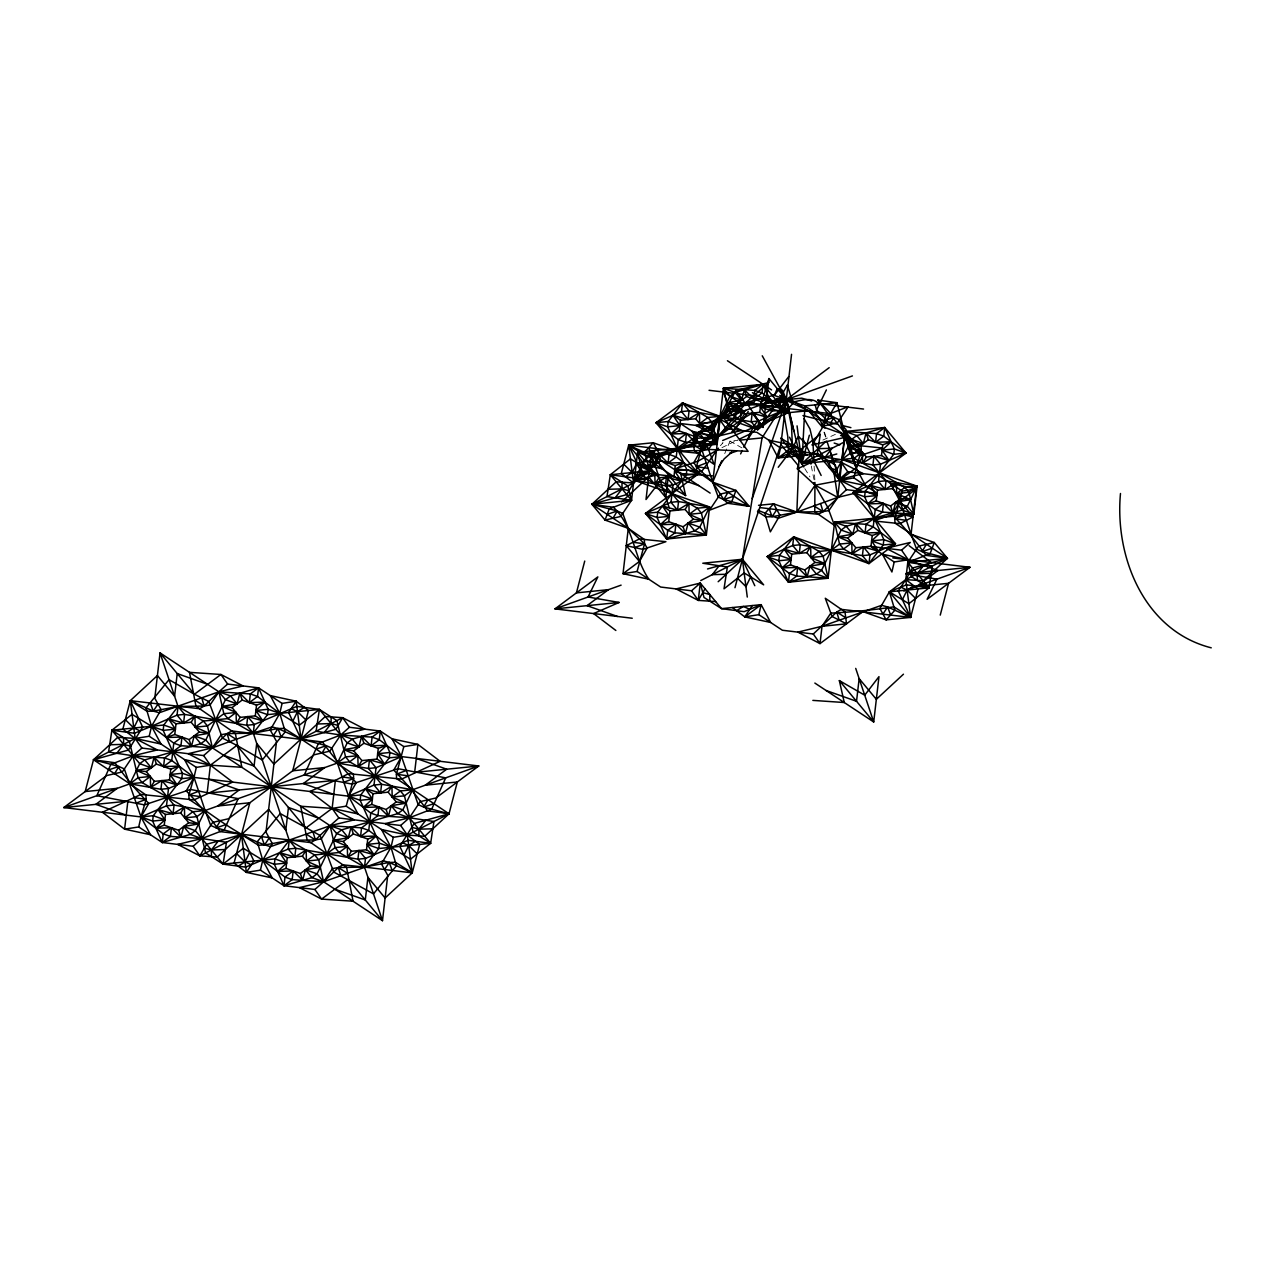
<?xml version="1.0" encoding="UTF-8"?>
<svg xmlns="http://www.w3.org/2000/svg" width="1275" height="1275" viewBox="0 0 1275 1275"><rect width="100%" height="100%" fill="white"/><g stroke="black" fill="none" stroke-linecap="round" stroke-linejoin="round"><path stroke-width="0.75" stroke-dasharray="5 3.75" d="M724.726 453.629L729.985 441.134L737.524 440.369M720.439 445.708L723.005 442.696L720.12 446.107M721.937 447.637L737.954 439.843M822.885 440.066L837.101 433.564M729.985 441.134L743.166 448.561M804.812 468.61L809.944 476.898M823.937 432.145L825.754 437.676M824.495 432.257L826.582 438.887M811.314 466.06L813.96 479.448M814.135 466.14L814.9 481.376"/><path stroke-width="1.5" d="M1120.486 493.489C1114.541 557.095 1144.233 630.822 1211.25 647.827M757.956 510.287L778.133 518.335L796.859 512.072L798.995 457.422M788.54 453.836L787.775 436.448L784.284 416.335M803.776 466.953L792.476 448.72L791.568 426.344L786.293 399.665L768.937 378.548L760.872 404.86L720.008 419.539L695.831 425.388L718 436.863L744.855 417.228L748.202 411.443M771.55 394.501L804.923 405.912L801.927 463.67L841.564 459.685L816.988 455.956L820.319 434.122L800.174 449.995L780.683 438.09L801.927 463.67L836.814 453.98M760.043 507.593L796.859 512.072L823.028 511.626L828.925 510.542L837.723 497.393L845.006 434.727L836.99 402.709L817.897 400.079L829.133 415.634M788.747 376.571L774.499 395.123L746.353 402.438L730.081 409.801L723.26 391.521L742.974 405.163L768.65 382.612L768.937 378.548L762.992 427.444L753.939 415.108M155.837 828.224L164.252 825.196L165.495 814.486L158.004 809.529L164.873 819.841L155.837 828.224L171.44 827.746L180.907 837.117L183.68 826.519L198.581 823.937L184.684 817.865L184.429 806.884L173.065 813.737L158.004 809.529M177.018 784.81L169.511 779.854L170.754 769.144L179.185 766.116L170.133 774.499L177.018 784.81L161.941 780.603L150.593 787.456L150.322 776.475L136.425 770.403L151.327 767.821L154.1 757.222L163.567 766.594L179.185 766.116M166.356 737.524L174.787 734.496L176.014 723.802L168.523 718.845L175.408 729.141L166.356 737.524L181.958 737.046L191.441 746.433L194.214 735.818L209.116 733.237L195.218 727.164L194.947 716.199L183.584 723.037L168.523 718.845M333.763 794.373L303.322 783.567L324.758 767.566L292.708 770.785L308.454 710.526L296.151 701.186L282.078 703.402L258.538 687.831L227.635 684.069L218.902 691.799L210.104 704.947L204.191 706.031L178.038 706.477L177.034 715.132L183.584 723.037L184.588 714.383L178.038 706.477L160.044 652.88L218.902 691.799L230.536 695.927L237.102 703.832L222.201 706.414L236.082 712.486L236.353 723.451L247.717 716.614L262.777 720.805L255.908 710.51L264.945 702.127L249.342 702.605L239.859 693.233L237.102 703.832L225.468 699.704L218.902 691.799L159.311 712.741L153.287 711.131L130.289 700.676L122.846 729.125L135.15 738.464L157.319 749.939L133.142 755.788L110.845 764.347L96.82 795.696L144.521 804.876L190.501 789.464L238.186 798.644L224.161 829.993L201.88 838.552L177.687 844.401L199.856 855.876L217.244 857.055L268.627 809.45L285.807 830.137L288.453 807.473L318.877 818.263M223.635 755.294L254.076 766.084L256.705 743.421L273.886 764.107L325.284 716.502L342.656 717.682L364.825 729.157L340.648 735.006L318.368 743.564L304.327 774.897L352.027 784.093L398.007 768.682L445.708 777.862L431.667 809.211L409.387 817.769L385.209 823.602L407.378 835.077L419.666 844.433L412.239 872.881L389.242 862.426L383.217 860.816L323.611 881.758L299.434 887.607L321.603 899.082L353.048 901.218L346.577 867.383L307.163 840.082L300.693 806.246L332.137 808.382L346.21 806.167L353.637 778.531L353.446 774.148L301.012 738.974L296.151 701.186L270.316 695.608L279.783 713.394L285.281 731.818L262.267 759.98L236.895 745.397L210.391 765.175L188.222 753.7L212.399 747.851L253.279 733.173L254.283 724.519L247.717 716.614L246.713 725.268L253.279 733.173L289.25 840.384L295.816 848.273L357.924 859.175L365.495 858.426L408.048 840.305L430.631 843.333L433.946 821.498L409.387 817.769L377.942 815.617L370.754 813.067L348.521 796.158L194.007 777.399L182.389 773.272L170.133 774.499L181.767 778.627L194.007 777.399L196.318 767.391L210.391 765.175L241.836 767.311L235.365 733.476L195.952 706.175L189.481 672.339L220.91 674.475L243.079 685.95L218.902 691.799L204.191 706.031L199.601 708.709L130.289 700.676L135.15 738.464L141.876 748.074L203.665 755.581L210.391 765.175L232.64 782.085L194.007 799.919L141.015 794.421L102.382 812.255L124.615 829.164L150.466 834.727L140.999 816.94L124.328 768.937L118.846 766.45L93.505 759.757L85.186 791.568L117.252 788.348L95.816 804.35L126.241 815.155M262.777 720.805L255.287 715.849L256.53 705.155L264.945 702.127M277.583 871.431L285.998 868.403L287.242 857.692L279.751 852.736L286.62 863.048L277.583 871.431L293.186 870.952L302.653 880.324L305.426 869.725L320.328 867.143L306.43 861.071L306.159 850.09L294.812 856.943L279.751 852.736M334.863 889.185L365.287 899.991L367.933 877.312L385.114 897.998L412.239 872.881L407.378 835.077L400.653 825.483L338.847 817.976L330.129 825.706L321.316 838.838L315.419 839.938L289.25 840.384L288.246 849.038L294.812 856.943L295.816 848.273L288.246 849.038L245.692 867.143L223.109 864.115L205.626 852.927L196.94 816.637L192.876 811.745L142.131 782.595L138.083 777.702L129.397 741.413L111.897 730.224L132.042 714.351L151.534 726.256L173.767 743.166L180.954 745.716L212.399 747.851L330.129 825.706L341.748 829.834L348.314 837.723L333.412 840.321L347.31 846.393L347.581 857.358L358.928 850.521L373.989 854.712L367.12 844.401L376.157 836.033L360.554 836.512L351.087 827.124L348.314 837.723L336.68 833.611L330.129 825.706L270.523 846.648C239.939 837.898 215.332 816.51 189.083 799.409L188.875 795.026L194.007 777.399L184.54 759.613L210.391 765.175L207.14 793.193L335.389 780.348L348.521 773.638L401.513 779.121L440.146 761.303L417.897 744.393L392.047 738.815L401.513 756.601L418.184 804.621L423.682 807.091L449.023 813.785L457.327 781.989L425.276 785.193L446.712 769.207L416.272 758.402M400.653 825.483L409.387 817.769L420.192 801.624L435.891 797.991L478.778 765.988L414.646 772.411L417.897 744.393L403.824 746.608L396.397 774.244L396.589 778.611L449.023 813.785L424.75 836.273L407.378 835.077L381.528 829.515L390.995 847.301L396.493 865.725L373.479 893.887L333.683 872.004L320.057 835.444L280.261 813.577L257.247 841.739L262.746 860.147L274.364 864.275L286.62 863.048L274.986 858.92L223.109 864.115L226.44 842.281L201.88 838.552L190.246 834.424L183.68 826.519L195.314 830.647L223.109 864.115L243.27 848.258L262.746 860.147L284.994 877.073L292.182 879.622L323.611 881.758L332.424 868.61L338.321 867.526L364.491 867.08L365.495 858.426L358.928 850.521L357.924 859.175L364.491 867.08L382.484 920.677L323.611 881.758L311.993 877.63L305.426 869.725L317.061 873.853L323.611 881.758L314.893 889.472L283.99 885.727L260.435 870.156L246.362 872.371L234.074 863.032L249.82 802.772L217.754 805.991L239.206 789.99L208.765 779.184M373.989 854.712L366.499 849.756L367.742 839.046L376.157 836.033M363.343 807.442L371.758 804.413L373.001 793.703L365.511 788.747L372.38 799.058L363.343 807.442L378.946 806.963L388.429 816.335L391.202 805.736L406.088 803.154L392.206 797.066L391.935 786.101L380.572 792.954L365.511 788.747M384.524 764.012L377.033 759.055L378.277 748.361L386.692 745.333L377.655 753.716L384.524 764.012L369.463 759.82L358.1 766.658L357.829 755.692L343.947 749.62L358.833 747.038L361.606 736.44L371.089 745.811L386.692 745.333M631.539 500.31L591.919 504.278L613.403 507.275C633.882 526.384 633.388 556.936 648.879 579.248L623.029 573.686L639.413 561.462L647.19 547.963L644.544 543.835L628.288 528.344L591.919 504.278L626.79 494.588L633.548 482.986L621.26 473.647L628.687 445.198L651.684 455.653L657.725 457.263L717.315 436.321L741.492 430.472L719.323 418.997L717.315 436.321L708.502 449.453L702.605 450.553L676.435 450.999L628.687 445.198L641.07 471.654L633.548 482.986L591.919 504.278L617.243 510.972L622.742 513.458L628.288 528.344L623.029 573.686L637.102 571.471L644.544 543.835L644.337 539.452L628.288 528.344L605.035 520.088L609.259 508.868L631.539 500.31L610.311 474.746L649.931 470.762L630.456 458.873L610.311 474.746L627.794 485.934L631.539 500.31L606.98 496.581L610.311 474.746L632.878 477.774L649.931 470.762L644.433 452.354L653.183 442.744L659.494 454.187L649.931 470.762L633.548 482.986L616.176 481.807L591.919 504.278L605.035 520.088L620.734 516.455L631.539 500.31L633.548 482.986L628.687 445.198L653.183 442.744L676.435 450.999L698.015 453.231L702.605 450.553L726.049 428.591L756.936 432.352L780.491 447.923L794.564 445.692L806.868 455.047M660.307 524.694L668.722 521.666L669.965 510.956L662.474 506L669.343 516.311L660.307 524.694L675.909 524.216L685.392 533.587L688.165 522.989L703.051 520.407L689.169 514.319L688.898 503.354L677.535 510.207L662.474 506M681.488 481.265L673.997 476.308L675.24 465.614L683.655 462.586L674.618 470.969L681.488 481.265L666.427 477.073L655.063 483.91L654.792 472.945L640.911 466.873L655.796 464.291L658.569 453.693L668.052 463.064L683.655 462.586M670.841 433.994L679.256 430.966L680.499 420.256L673.009 415.299L679.878 425.611L670.841 433.994L686.444 433.516L695.911 442.887L698.684 432.289L713.586 429.707L699.688 423.635L699.417 412.654L688.07 419.507L673.009 415.299M637.102 571.471L660.641 587.042L691.544 590.787L698.27 600.398L700.278 583.073L676.101 588.923L698.27 600.398L715.658 601.577M767.247 417.276L759.757 412.319L761 401.609L769.431 398.597L760.378 406.964L767.247 417.276L752.186 413.084L740.839 419.921L740.568 408.956L726.67 402.868L741.572 400.286L744.345 389.688L753.812 399.059L769.431 398.597M785.846 403.617L791.552 354.322M782.053 567.901L790.468 564.873L791.711 554.163L784.221 549.206L791.09 559.518L782.053 567.901L797.656 567.423L807.139 576.794L809.912 566.196L824.798 563.614L810.916 557.526L810.645 546.561L799.282 553.414L784.221 549.206M813.291 633.994L820.016 643.604L862.904 611.602L886.141 619.857L894.891 610.231L889.408 591.823L908.884 603.728L929.029 587.855L911.529 576.667L907.784 562.275L932.36 566.02L929.029 587.855L906.445 584.827L889.408 591.823L910.637 617.403L893.871 606.82C872.961 610.008 851.955 612.112 830.822 613.132L822.024 626.28L820.016 643.604L797.847 632.113L822.024 626.28L881.615 605.322L887.639 606.948L910.637 617.403L918.08 588.954L905.776 579.599L907.784 562.275L918.606 546.146L934.288 542.512L947.421 558.307L923.164 580.778L905.776 579.599L889.408 591.823L879.846 608.414L886.141 619.857L910.637 617.403L905.776 579.599L912.533 567.997L947.421 558.307L895.002 523.133L894.795 518.766L902.238 491.13L916.311 488.899L911.051 534.257L916.597 549.143L922.08 551.613L947.421 558.307L905.776 579.599L898.269 590.931L910.637 617.403L841.325 609.37L836.735 612.048L813.291 633.994L782.388 630.248L758.848 614.678L744.775 616.893L732.472 607.538M834.312 473.806L841.07 462.203L863.239 473.678L839.062 479.527L841.07 462.203L823.682 461.024M878.475 551.183L870.984 546.226L872.227 535.516L880.642 532.504L871.606 540.871L878.475 551.183L863.414 546.991L852.051 553.828L851.78 542.863L837.898 536.775L852.784 534.193L855.557 523.595L865.04 532.966L880.642 532.504M867.813 503.896L876.244 500.884L877.487 490.174L869.996 485.217L876.865 495.529L867.813 503.896L883.432 503.434L892.898 512.805L895.672 502.207L910.573 499.625L896.676 493.537L896.405 482.572L885.057 489.409L869.996 485.217M888.994 460.482L881.503 455.526L882.746 444.816L891.161 441.803L882.125 450.171L888.994 460.482L873.933 456.291L862.585 463.128L862.314 452.163L848.417 446.075L863.318 443.493L866.092 432.894L875.558 442.266L891.161 441.803M745.732 410.391L718 436.863L703.928 439.078L696.485 466.714L696.692 471.097L712.741 482.205L735.978 490.461L749.11 506.271L723.77 499.577L718.287 497.091L712.741 482.205L720.008 419.539L735.866 390.421L768.65 382.612M734.974 587.711L742.417 559.263L780.858 444.592L786.293 399.665L780.571 390.022M811.729 400.988L801.736 398.167L786.293 399.665L762.036 437.915L742.417 559.263L747.278 597.067M804.079 418.614L809.96 428.942L812.908 441.373L839.747 480.069L861.916 491.544L837.723 497.393L815.092 485.185L797.353 468.833L798.038 465.279L780.858 444.592M403.824 746.608L380.285 731.037L349.382 727.276L340.648 735.006L329.843 751.15L314.144 754.784L228.384 818.773L212.686 822.407L201.88 838.552L170.436 836.416L163.248 833.866L140.999 816.94L148.792 803.441C136.521 790.707 125.253 777.16 114.989 762.753L93.505 759.757L135.15 738.464L149.223 736.249L151.534 726.256L161.08 709.665L154.785 698.222L160.044 652.88L194.406 694.253L208.829 701.537L222.472 738.113L236.895 745.397L305.633 828.16L332.137 808.382L335.389 780.348L309.889 791.472L332.137 808.382L354.307 819.857L330.129 825.706L315.419 839.938L310.829 842.616L220.017 831.587C209.769 817.179 198.502 803.648 186.23 790.898L194.007 777.399L171.758 760.49L164.571 757.94L133.142 755.788L108.566 752.059L111.897 730.224L163.774 725.029L175.408 729.141L163.152 730.368L151.534 726.256L134.481 733.252L111.897 730.224L139.708 763.693L151.327 767.821L144.76 759.916L133.142 755.788L122.32 771.933L106.638 775.567L63.75 807.569L140.999 816.94L152.633 821.068L164.873 819.841L153.255 815.713L140.999 816.94L138.704 826.949L124.615 829.164L127.867 801.146L63.75 807.569L129.891 783.822L142.131 782.595L150.322 776.475L138.083 777.702L129.891 783.822L93.505 759.757L117.762 737.285L135.15 738.464L161.001 744.042L151.534 726.256L146.035 707.832L169.033 679.671L194.406 694.253L220.91 674.475L227.635 684.069M260.435 870.156L262.746 860.147L272.308 843.572L265.997 832.129L276.532 741.428L270.22 729.985L279.783 713.394L282.078 703.402M314.893 889.472L321.603 899.082L348.107 879.304L382.484 920.677L387.743 875.335L381.432 863.892L390.995 847.301L393.306 837.308L407.378 835.077L449.023 813.785L427.523 810.804C417.276 796.397 406.008 782.85 393.736 770.116L401.513 756.601L478.778 765.988L412.638 789.735L400.398 790.962L392.206 797.066L404.446 795.839L412.638 789.735L381.576 784.284L374.005 785.049L348.521 796.158L357.988 813.944L332.137 808.382L338.847 817.976M650.138 460.944L652.433 450.936L661.9 468.722L636.066 463.16L642.775 472.754L673.678 476.515L650.138 460.944L636.066 463.16L658.235 474.635L634.042 480.484L642.775 472.754M902.238 491.13L878.682 475.559L847.779 471.798L839.062 479.527L835.316 465.152L817.817 453.948L778.18 457.916L780.491 447.923M758.848 614.678L761.159 604.669L721.523 608.637L704.023 597.449L700.278 583.073L691.544 590.787M757.493 511.562L765.877 516.853L772.108 516.726L796.859 512.072L815.092 485.185L853.82 477.854L861.247 450.218L861.055 445.836L791.855 400.079C770.945 403.282 749.939 405.37 728.806 406.406L720.008 419.539L711.275 427.268L680.372 423.507L703.928 439.078M894.205 561.988L891.91 571.997L882.443 554.211L908.294 559.773L901.568 550.178L870.666 546.417L894.205 561.988L908.294 559.773L886.109 548.298L910.302 542.449L901.568 550.178M774.499 395.123L776.985 389.257L779.774 389.337M584.731 561.064L576.428 592.875L608.494 589.656L587.042 605.657L617.482 616.462M809.37 435.221L801.927 463.67L843.572 442.377M940.249 615.108L948.568 583.297L916.502 586.516L937.938 570.515L907.513 559.709M743.867 447.206L753.398 426.902L758.099 420.24M752.234 498.589L786.293 399.665L762.243 355.805M724.837 413.403L720.981 414.327L693.839 462.586L696.485 466.714L712.741 482.205L749.11 506.271L727.627 503.274L723.77 499.577L712.741 482.205L721.73 460.769M778.435 389.991C782.181 385.082 784.842 397.115 786.229 399.505M138.545 718.319L133.811 728.025L126.942 732.232M207.666 684.372L177.225 673.567L174.595 696.23L157.415 675.543L130.289 700.676L147.055 711.259L153.287 711.131L178.038 706.477L203.41 721.06L207.458 725.937L212.399 747.851L205.833 739.946L194.214 735.818L200.781 743.723L212.399 747.851L227.109 733.619L231.699 730.942L322.511 741.97C332.759 756.362 344.027 769.909 356.299 782.659L348.521 796.158L360.761 794.931L372.38 799.058L360.14 800.286L348.521 796.158L337.397 763.04L345.589 756.92L357.829 755.692L349.637 761.812L337.397 763.04L205.132 810.518L174.069 805.067L166.499 805.832L140.999 816.94L146.131 799.313L145.924 794.931L129.891 783.822L139.708 763.693L144.76 759.916L200.781 743.723L205.833 739.946L225.468 699.704L230.536 695.927L258.538 687.831L268.148 709.283L267.527 714.622L253.279 733.173L227.109 733.619L221.197 734.703L212.399 747.851L203.665 755.581M129.891 783.822L160.937 789.273L168.507 788.508L194.007 777.399L205.132 810.518L195.314 830.647L190.246 834.424L162.244 842.52L138.704 826.949M292.772 721.331L297.505 711.625L304.358 707.418M249.757 852.226L245.023 861.932L238.17 866.139M151.534 726.256L177.034 715.132L184.588 714.383L246.713 725.268L254.283 724.519L296.836 706.398L319.403 709.426L316.088 731.276L340.648 735.006L372.093 737.141L379.281 739.691L401.513 756.601L376.029 767.725L368.459 768.474L337.397 763.04L347.214 742.911L352.267 739.133L380.285 731.037L389.895 752.489L389.273 757.828L360.761 794.931L360.14 800.286L379.376 843.173L378.755 848.528L364.491 867.08L342.911 864.848L338.321 867.526L323.611 881.758L318.686 859.844L314.622 854.951L289.25 840.384L264.499 845.038L258.267 845.166L241.501 834.583L216.176 827.889L210.678 825.403L205.132 810.518L192.876 811.745L184.684 817.865L196.94 816.637L205.132 810.518M412.638 789.735L402.82 809.864L397.752 813.641L341.748 829.834L336.68 833.611L317.061 873.853L311.993 877.63L283.99 885.727L274.364 864.275L274.986 858.92L289.25 840.384M403.984 855.238L408.717 845.532L415.57 841.309M636.942 462.841L632.209 472.547L625.356 476.754M740.6 453.916L742.241 450.553M793.672 446.027L798.405 436.321L806.884 444.704M827.156 420.304L816.558 410.04L826.375 389.927M750.672 576.906L745.939 586.612L737.46 578.228M902.381 599.76L907.131 590.054L913.984 585.831M747.708 439.349L752.202 432.592L760.538 424.511M755.708 399.043L754.051 402.454L746.353 402.438L720.008 419.539L734.719 405.307L739.309 402.629L830.105 413.658C840.368 428.065 851.636 441.596 863.908 454.346L856.115 467.845L839.747 480.069L846.457 489.664L877.359 493.425L853.82 477.854M907.784 562.275L930.081 553.732L934.288 542.512L911.051 534.257L899.927 501.123L890.46 483.337L916.311 488.899L899.927 501.123L892.149 514.638C904.421 527.372 915.673 540.919 925.937 555.31L947.421 558.307L907.784 562.275L929.029 587.855L889.408 591.823M114.607 773.718L118.846 766.45L108.773 769.861M178.038 706.477L163.774 725.029L163.152 730.368L182.389 773.272L181.767 778.627L153.255 815.713L152.633 821.068L162.244 842.52L193.147 846.265L199.856 855.876L206.63 844.273L241.501 834.583L253.884 861.039L246.362 872.371L272.213 877.933L262.746 860.147M220.4 820.622L216.176 827.889L226.233 824.479M322.129 752.935L326.352 745.668L331.851 748.154L337.397 763.04M349.382 727.276L342.656 717.682L335.899 729.284L301.012 738.974L278.03 728.519L271.989 726.909L253.279 733.173L227.906 718.606L223.842 713.713L218.902 691.799L250.346 693.935L257.534 696.485L279.783 713.394L299.258 725.3L319.403 709.426L336.903 720.63L345.589 756.92L349.637 761.812L400.398 790.962L404.446 795.839L413.132 832.145L430.631 843.333L410.47 859.207L390.995 847.301L368.746 830.392L361.558 827.842L330.129 825.706L335.054 847.62L339.118 852.497L364.491 867.08L412.239 872.881L399.856 846.425L414.136 823.475L449.023 813.785M427.906 799.839L423.682 807.091L433.739 803.696M613.02 518.24L617.243 510.972L607.187 514.383M728.009 492.309L723.77 499.577L733.842 496.166M698.27 600.398L705.027 588.779M829.738 424.623L833.962 417.355L839.46 419.842L856.115 467.845L865.582 485.632L839.747 480.069L826.981 441.357M926.319 544.361L922.08 551.613L932.153 548.218M842.6 434.281L859.637 455.781L882.619 448.067L856.131 445.326L844.847 437.389L812.239 444.927L836.99 402.709L804.923 405.912M150.593 787.456L154.371 781.368L169.511 779.854M176.014 723.802L191.154 722.272L194.947 716.199M165.495 814.486L180.636 812.972L184.429 806.884M236.353 723.451L240.146 717.379L255.287 715.849M287.242 857.692L302.382 856.178L306.159 850.09M358.1 766.658L361.893 760.585L377.033 759.055M347.581 857.358L351.358 851.27L366.499 849.756M373.001 793.703L388.142 792.189L391.935 786.101M655.063 483.91L658.856 477.838L673.997 476.308M680.499 420.256L695.64 418.742L699.417 412.654M669.965 510.956L685.105 509.442L688.898 503.354M740.839 419.921L744.616 413.833L759.757 412.319M791.711 554.163L806.852 552.649L810.645 546.561M862.585 463.128L866.363 457.04L881.503 455.526M852.051 553.828L855.844 547.74L870.984 546.226M877.487 490.174L892.628 488.66L896.405 482.572M157.988 704.039L153.287 711.131L150.338 703.115M273.312 735.611L278.03 728.519L284.245 728.392L301.012 738.974L326.352 745.668L316.296 749.078M296.151 701.186L288.644 712.518L301.012 738.974L342.656 717.682M269.2 837.946L264.499 845.038L261.55 837.006M656.386 448.561L651.684 455.653L645.453 455.781L628.687 445.198L649.931 470.762M384.54 869.518L389.242 862.426L395.473 862.298L412.239 872.881M780.922 407.299L785.623 400.207L808.621 410.662L833.962 417.355L823.889 420.766M787.042 457.04L794.564 445.692L768.713 440.13L778.18 457.916L795.233 450.92L817.817 453.948L839.062 479.527M776.81 509.633L772.108 516.726L769.16 508.709M700.278 583.073L721.523 608.637L744.106 611.665L761.159 604.669L770.626 622.455L744.775 616.893L752.298 605.561M882.938 614.04L887.639 606.948L890.603 614.964M718.909 466.586L724.104 458.952L731.42 452.482M116.758 753.302L123.643 744.361L123.563 737.683M218.248 841.038L211.379 849.979L211.443 856.657M324.264 732.519L331.149 723.562L331.07 716.901M615.172 497.824L622.041 488.883L621.961 482.205M425.754 820.255L418.885 829.196L418.965 835.874M778.228 467.272L792.476 448.72M719.164 565.717L712.279 574.674L726.24 574.244M825.18 457.199L832.065 448.258L818.104 448.672M924.168 564.777L917.283 573.718L917.363 580.396M845.006 434.727L821.753 426.472L808.621 410.662L784.125 413.116L760.872 404.86L746.353 402.438L718 436.863L701.617 449.087L712.741 482.205M731.977 432.145L740.95 421.595M718.367 448.178L701.617 471.607L675.113 468.865L698.11 461.152L718.702 449.214M732.009 432.225L744.855 417.228M621.515 501.983L648.64 476.85L665.821 497.553L668.467 474.874L698.891 485.679M826.184 441.182L801.927 463.67L789.544 437.197M718.16 581.735L742.417 559.263L763.661 584.842L744.17 572.937L724.025 588.811L727.356 566.977L702.78 563.231L742.417 559.263L754.8 585.719M903.465 674.188L876.339 699.322L859.159 678.619L856.529 701.298L826.088 690.492M133.142 755.788L141.876 748.074M193.147 846.265L201.88 838.552M846.457 489.664L823.028 511.626L818.438 514.303L796.859 512.072L773.606 503.816L758.529 505.33M764.538 413.801L782.611 401.609L786.293 399.665L789.05 400.446M136.425 770.403L146.258 771.598L156.395 764.044L170.754 769.144M174.787 734.496L189.146 739.596L199.267 732.041L209.116 733.237M222.201 706.414L232.034 707.609L242.154 700.055L256.53 705.155M640.911 466.873L650.744 468.068L660.864 460.514L675.24 465.614M679.256 430.966L693.632 436.066L703.752 428.512L713.586 429.707M726.67 402.868L736.504 404.063L746.64 396.509L761 401.609M164.252 825.196L178.627 830.296L188.748 822.742L198.581 823.937M783.121 402.039L829.18 367.678M343.947 749.62L353.781 750.816L363.901 743.261L378.277 748.361M668.722 521.666L683.097 526.766L693.217 519.212L703.051 520.407M778.18 457.916L794.564 445.692M848.417 446.075L858.25 447.27L868.371 439.716L882.746 444.816M285.998 868.403L300.374 873.503L310.494 865.948L320.328 867.143M333.412 840.321L343.246 841.5L353.366 833.962L367.742 839.046M371.758 804.413L386.134 809.513L396.254 801.959L406.088 803.154M790.468 564.873L804.844 569.973L814.964 562.418L824.798 563.614M837.898 536.775L847.732 537.97L857.852 530.416L872.227 535.516M876.244 500.884L890.603 505.984L900.74 498.429L910.573 499.625M744.775 616.893L761.159 604.669M762.562 422.949L777.304 413.849M731.834 451.988L729.603 453.517L736.583 451.159M802.756 451.94L795.903 456.147L789.544 453.262M736.567 610.661L743.421 606.454L749.78 609.338M626.28 545.652L639.413 538.942L665.917 541.684L642.919 549.398L626.28 545.652L639.413 561.462M700.772 580.555L742.417 559.263L707.529 568.953M199.856 855.876L241.501 834.583L246.362 872.371M913.059 516.933L899.927 523.643L873.423 520.901L896.421 513.203L913.059 516.933L899.927 501.123M739.739 438.983L750.417 433.787M812.239 444.927L815.793 443.302M797.353 468.833L824.001 456.657M632.241 618.248L554.976 608.876L597.863 576.874L588.046 597.003L619.108 602.453L593.608 613.562L615.857 630.472M892.755 557.924L970.004 567.295L927.116 599.298L936.934 579.169L905.887 573.718L931.372 562.61L909.139 545.7M722.654 440.512L789.544 412.192L752.409 392.7M706.286 463L696.485 466.714L708.071 468.307M851.445 453.948L861.247 450.218L849.676 448.625M634.743 547.565L644.544 543.835L632.958 542.242M136.329 803.043L146.131 799.313L134.544 797.72M904.597 515.036L894.795 518.766L906.382 520.343M198.677 791.297L188.875 795.026L200.462 796.62M343.852 782.244L353.637 778.531L342.067 776.937M406.183 770.514L396.397 774.244L407.968 775.822M725.666 421.435L736.695 417.483M778.945 402.31L852.433 375.918M796.859 512.072L837.723 497.393L833.691 470.618M621.116 585.129L554.976 608.876L619.108 602.453M903.863 591.042L970.004 567.295L905.887 573.718M760.872 404.86L779.599 398.597L785.623 400.207L788.587 408.239M93.505 759.757L128.393 750.067L142.672 727.133L130.289 700.676M793.209 401.992C801.353 400.398 813.37 396.318 819.267 404.478M730.623 412.032L740.281 409.721M767.104 401.641L786.293 399.665L788.779 407.06M253.279 733.173L278.03 728.519L280.978 736.536M364.491 867.08L389.242 862.426L392.19 870.442M692.819 438.775L707.242 446.059L714.064 464.339L694.349 450.697L692.819 438.775L717.315 436.321M739.404 440.178L762.036 437.915M822.024 626.28L846.52 623.826L844.99 611.904L825.276 598.246L832.097 616.526L846.52 623.826M608.079 489.297L622.041 488.883L629.053 490.732M931.244 573.288L917.283 573.718L910.286 571.869M317.188 723.993L331.149 723.562L338.146 725.427M109.682 744.775L123.643 744.361L130.64 746.21M432.847 828.782L418.885 829.196L411.889 827.347M225.324 849.564L211.379 849.979L204.367 848.13M712.151 475.782L680.707 473.647L685.647 495.561L660.275 480.978L646.011 499.529L651.27 454.187L710.143 493.106M812.844 700.389L844.273 702.525L839.348 680.611L864.721 695.194L878.969 676.643L873.71 721.985L814.852 683.065M709.043 390.293L734.145 393.338M738.018 393.8L757.334 396.142M776.634 398.501L790.165 400.143M817.195 403.426L863.542 409.052M802.963 415.57L837.484 424.272M841.309 425.244L850.903 427.651M836.559 469.933L829.563 468.084L829.483 461.407M702.78 592.652L709.777 594.501L709.856 601.178M834.169 443.047L839.795 444.911M279.783 713.394L268.148 709.283L255.908 710.51L267.527 714.622L319.403 709.426L347.214 742.911L358.833 747.038L352.267 739.133L340.648 735.006M409.387 817.769L397.752 813.641L391.202 805.736L402.82 809.864L430.631 843.333L378.755 848.528L367.12 844.401L379.376 843.173L390.995 847.301M900.772 587.153L907.131 590.054L915.593 598.437M638.568 475.432L632.209 472.547L623.73 464.164M291.146 708.741L297.505 711.625L305.968 720.008M402.358 842.648L408.717 845.532L417.196 853.915M140.154 730.91L133.811 728.025L125.332 719.642M251.382 864.817L245.023 861.932L236.544 853.549M824.957 427.954L822.104 426.615C821.18 416.845 812.653 410.136 804.413 406.167M840.576 435.365L844.847 437.389L856.115 467.845L845.978 429.5L841.978 425.308M743.723 411.028L734.719 405.307L737.173 413.387M814.008 505.904L823.028 511.626L820.574 503.545M693.6 444.832L702.605 450.553L700.15 442.473M845.739 617.753L836.735 612.048L839.189 620.112M195.187 700.31L204.191 706.031L201.753 697.967M236.114 739.341L227.109 733.619L229.564 741.699M306.414 834.217L315.419 839.938L312.965 831.858M347.326 873.247L338.321 867.526L340.776 875.59M727.435 360.745L771.582 389.943M779.758 395.346L786.293 399.665L794.022 431.46M346.21 806.167L393.306 837.308M149.223 736.249L196.318 767.391M842.01 434.648L844.847 437.389M817.897 400.079L831.268 414.088M858.25 447.27L866.363 457.04M892.628 488.66L900.74 498.429M736.504 404.063L744.616 413.833M847.732 537.97L855.844 547.74M695.64 418.742L703.752 428.512M806.852 552.649L814.964 562.418M685.647 495.561L651.27 454.187L669.263 507.785M839.348 680.611L873.71 721.985L855.716 668.387M650.744 468.068L658.856 477.838M685.105 509.442L693.217 519.212M353.781 750.816L361.893 760.585M388.142 792.189L396.254 801.959M232.034 707.609L240.146 717.379M343.246 841.5L351.358 851.27M191.154 722.272L199.267 732.041M302.382 856.178L310.494 865.948M146.258 771.598L154.371 781.368M180.636 812.972L188.748 822.742M735.866 390.421L744.903 402.772M720.981 414.327L748.106 451.35L701.617 449.087L692.15 431.301L718 436.863L711.275 427.268M841.07 462.203L847.779 471.798M726.049 428.591L719.323 418.997L676.435 450.999L651.684 455.653L648.736 447.637M746.353 402.438L762.992 427.444M813.673 482.906L827.666 507.131L834.472 525.412L814.773 511.769L814.948 482.46M802.708 438.552L821.148 475.463M815.123 404.733L816.558 410.04M866.092 432.894L868.371 439.716M890.603 505.984L892.898 512.805M855.557 523.595L857.852 530.416M744.345 389.688L746.64 396.509M804.844 569.973L807.139 576.794M693.632 436.066L695.911 442.887M658.569 453.693L660.864 460.514M683.097 526.766L685.392 533.587M361.606 736.44L363.901 743.261M386.134 809.513L388.429 816.335M351.087 827.124L353.366 833.962M239.859 693.233L242.154 700.055M300.374 873.503L302.653 880.324M189.146 739.596L191.441 746.433M154.1 757.222L156.395 764.044M178.627 830.296L180.907 837.117M786.117 399.25L801.927 463.67L797.066 425.866M810.183 460.323L810.932 464.148M831.109 453.406L832.256 461.056M812.908 441.373L813.96 462.331M161.941 780.603L160.937 789.273L174.069 805.067L173.065 813.737L166.499 805.832L168.507 788.508L161.941 780.603M164.571 757.94L163.567 766.594L171.758 760.49L173.767 743.166L181.958 737.046L180.954 745.716L164.571 757.94M163.248 833.866L162.244 842.52L170.436 836.416L171.44 827.746L163.248 833.866M250.346 693.935L249.342 702.605L257.534 696.485L258.538 687.831L250.346 693.935M284.994 877.073L283.99 885.727L292.182 879.622L293.186 870.952L284.994 877.073M361.558 827.842L360.554 836.512L368.746 830.392L370.754 813.067L378.946 806.963L377.942 815.617L361.558 827.842M369.463 759.82L368.459 768.474L381.576 784.284L380.572 792.954L374.005 785.049L376.029 767.725L369.463 759.82M372.093 737.141L371.089 745.811L379.281 739.691L380.285 731.037L372.093 737.141M637.612 452.258L634.36 480.293L709.601 506.988L706.35 535.022L666.713 538.99L645.485 513.411L698.493 473.87L656.003 422.71L682.508 402.948L757.748 429.643L784.252 409.865L763.008 384.301L723.387 388.269L716.869 444.322L637.612 452.258L642.552 474.172L646.6 479.065L697.361 508.215L701.409 513.092L706.35 535.022L674.905 532.87L667.717 530.32L645.485 513.411L670.985 502.302L678.539 501.537L709.601 506.988L699.784 527.117L694.732 530.894L666.713 538.99L657.103 517.538L657.725 512.183L686.237 475.081L686.858 469.742L667.638 426.838L668.243 421.483L682.508 402.948L707.88 417.515L711.944 422.408L716.869 444.322L685.44 442.17L678.252 439.636L656.003 422.71L681.503 411.602L689.074 410.837L751.182 421.738L758.752 420.989L784.252 409.865L762.004 392.955L754.816 390.405L723.387 388.269L728.312 410.183L732.376 415.06L757.748 429.643L772.012 411.092L772.634 405.737L763.008 384.301L735.006 392.397L729.953 396.174L710.318 436.417L705.25 440.194L649.246 456.386L644.178 460.163L634.36 480.293L665.423 485.727L672.993 484.978L698.493 473.87L676.244 456.944L669.056 454.394L637.612 452.258L644.178 460.163L655.796 464.291L649.246 456.386L637.612 452.258M666.427 477.073L665.423 485.727L678.539 501.537L677.535 510.207L670.985 502.302L672.993 484.978L666.427 477.073M669.056 454.394L668.052 463.064L676.244 456.944L678.252 439.636L686.444 433.516L685.44 442.17L669.056 454.394M667.717 530.32L666.713 538.99L674.905 532.87L675.909 524.216L667.717 530.32M682.508 402.948L681.503 411.602L688.07 419.507L689.074 410.837L682.508 402.948M752.186 413.084L751.182 421.738L757.748 429.643L758.752 420.989L752.186 413.084M754.816 390.405L753.812 399.059L762.004 392.955L763.008 384.301L754.816 390.405M779.471 555.39L778.85 560.745L788.46 582.197L828.097 578.228L834.599 522.176L913.856 514.223L917.108 486.205L841.867 459.494L845.118 431.476L884.754 427.507L905.999 453.071L852.991 492.628L895.464 543.772L868.96 563.55L793.719 536.839L767.215 556.617L788.46 582.197L816.462 574.101L821.53 570.323L841.165 530.065L846.218 526.288L902.238 510.096L907.29 506.318L917.108 486.205L886.061 480.755L878.491 481.504L852.991 492.628L875.24 509.538L882.427 512.088L913.856 514.223L908.932 492.309L904.867 487.432L854.122 458.267L850.058 453.39L845.118 431.476L876.562 433.612L883.75 436.162L905.999 453.071L880.499 464.196L872.929 464.945L841.867 459.494L851.684 439.381L856.752 435.604L884.754 427.507L894.365 448.943L893.743 454.298L865.231 491.401L864.609 496.756L883.846 539.644L883.224 544.999L868.96 563.55L843.588 548.967L839.54 544.09L834.599 522.176L866.044 524.312L873.232 526.862L895.464 543.772L869.98 554.88L862.41 555.645L800.286 544.744L792.715 545.509L767.215 556.617L789.464 573.527L796.652 576.077L828.097 578.228L823.156 556.298L819.108 551.422L793.719 536.839L779.471 555.39L767.215 556.617L778.85 560.745L791.09 559.518L779.471 555.39M789.464 573.527L788.46 582.197L796.652 576.077L797.656 567.423L789.464 573.527M793.719 536.839L792.715 545.509L799.282 553.414L800.286 544.744L793.719 536.839M863.414 546.991L862.41 555.645L868.96 563.55L869.98 554.88L863.414 546.991M866.044 524.312L865.04 532.966L873.232 526.862L875.24 509.538L883.432 503.434L882.427 512.088L866.044 524.312M873.933 456.291L872.929 464.945L886.061 480.755L885.057 489.409L878.491 481.504L880.499 464.196L873.933 456.291M876.562 433.612L875.558 442.266L883.75 436.162L884.754 427.507L876.562 433.612M735.978 490.461L731.77 501.681L709.474 510.239L720.295 494.094L735.978 490.461M825.977 415.252L821.753 426.472L837.436 422.838L848.258 406.693L825.977 415.252M787.376 385.098L777.83 401.673L784.125 413.116L792.875 403.506L787.376 385.098M779.918 515.259L770.355 531.85L764.857 513.427L773.606 503.816L779.918 515.259M203.41 721.06L195.218 727.164L207.458 725.937L223.842 713.713L236.082 712.486L227.906 718.606L203.41 721.06M707.88 417.515L699.688 423.635L711.944 422.408L728.312 410.183L740.568 408.956L732.376 415.06L707.88 417.515M642.552 474.172L634.36 480.293L646.6 479.065L654.792 472.945L642.552 474.172M697.361 508.215L689.169 514.319L701.409 513.092L709.601 506.988L697.361 508.215M850.058 453.39L841.867 459.494L854.122 458.267L862.314 452.163L850.058 453.39M314.622 854.951L306.43 861.071L318.686 859.844L335.054 847.62L347.31 846.393L339.118 852.497L314.622 854.951M819.108 551.422L810.916 557.526L823.156 556.298L839.54 544.09L851.78 542.863L843.588 548.967L819.108 551.422M904.867 487.432L896.676 493.537L908.932 492.309L917.108 486.205L904.867 487.432M772.634 405.737L760.378 406.964L772.012 411.092L784.252 409.865L772.634 405.737M668.243 421.483L656.003 422.71L667.638 426.838L679.878 425.611L668.243 421.483M686.858 469.742L674.618 470.969L686.237 475.081L698.493 473.87L686.858 469.742M894.365 448.943L882.125 450.171L893.743 454.298L905.999 453.071L894.365 448.943M657.725 512.183L645.485 513.411L657.103 517.538L669.343 516.311L657.725 512.183M865.231 491.401L852.991 492.628L864.609 496.756L876.865 495.529L865.231 491.401M883.846 539.644L871.606 540.871L883.224 544.999L895.464 543.772L883.846 539.644M389.895 752.489L377.655 753.716L389.273 757.828L401.513 756.601L389.895 752.489M735.006 392.397L723.387 388.269L729.953 396.174L741.572 400.286L735.006 392.397M856.752 435.604L845.118 431.476L851.684 439.381L863.318 443.493L856.752 435.604M710.318 436.417L698.684 432.289L705.25 440.194L716.869 444.322L710.318 436.417M907.29 506.318L895.672 502.207L902.238 510.096L913.856 514.223L907.29 506.318M846.218 526.288L834.599 522.176L841.165 530.065L852.784 534.193L846.218 526.288M699.784 527.117L688.165 522.989L694.732 530.894L706.35 535.022L699.784 527.117M821.53 570.323L809.912 566.196L816.462 574.101L828.097 578.228L821.53 570.323"/></g></svg>
